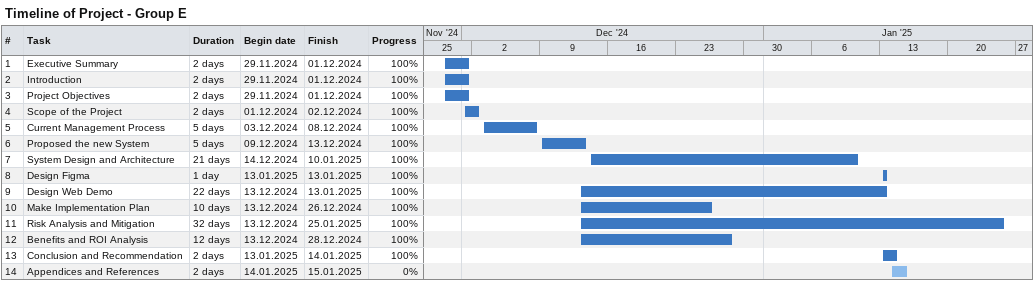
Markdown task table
Timeline of Project - Group E

| ID | Task | Duration | Start | Finish | % complete |
|---|---|---|---|---|---|
| 1 | Executive Summary | 2d | 2024-11-29 | 2024-12-01 | 100 |
| 2 | Introduction | 2d | 2024-11-29 | 2024-12-01 | 100 |
| 3 | Project Objectives | 2d | 2024-11-29 | 2024-12-01 | 100 |
| 4 | Scope of the Project | 2d | 2024-12-01 | 2024-12-02 | 100 |
| 5 | Current Management Process | 5d | 2024-12-03 | 2024-12-08 | 100 |
| 6 | Proposed the new System | 5d | 2024-12-09 | 2024-12-13 | 100 |
| 7 | System Design and Architecture | 21d | 2024-12-14 | 2025-01-10 | 100 |
| 8 | Design Figma | 1d | 2025-01-13 | 2025-01-13 | 100 |
| 9 | Design Web Demo | 22d | 2024-12-13 | 2025-01-13 | 100 |
| 10 | Make Implementation Plan | 10d | 2024-12-13 | 2024-12-26 | 100 |
| 11 | Risk Analysis and Mitigation | 32d | 2024-12-13 | 2025-01-25 | 100 |
| 12 | Benefits and ROI Analysis | 12d | 2024-12-13 | 2024-12-28 | 100 |
| 13 | Conclusion and Recommendation | 2d | 2025-01-13 | 2025-01-14 | 100 |
| 14 | Appendices and References | 2d | 2025-01-14 | 2025-01-15 | 0 |
